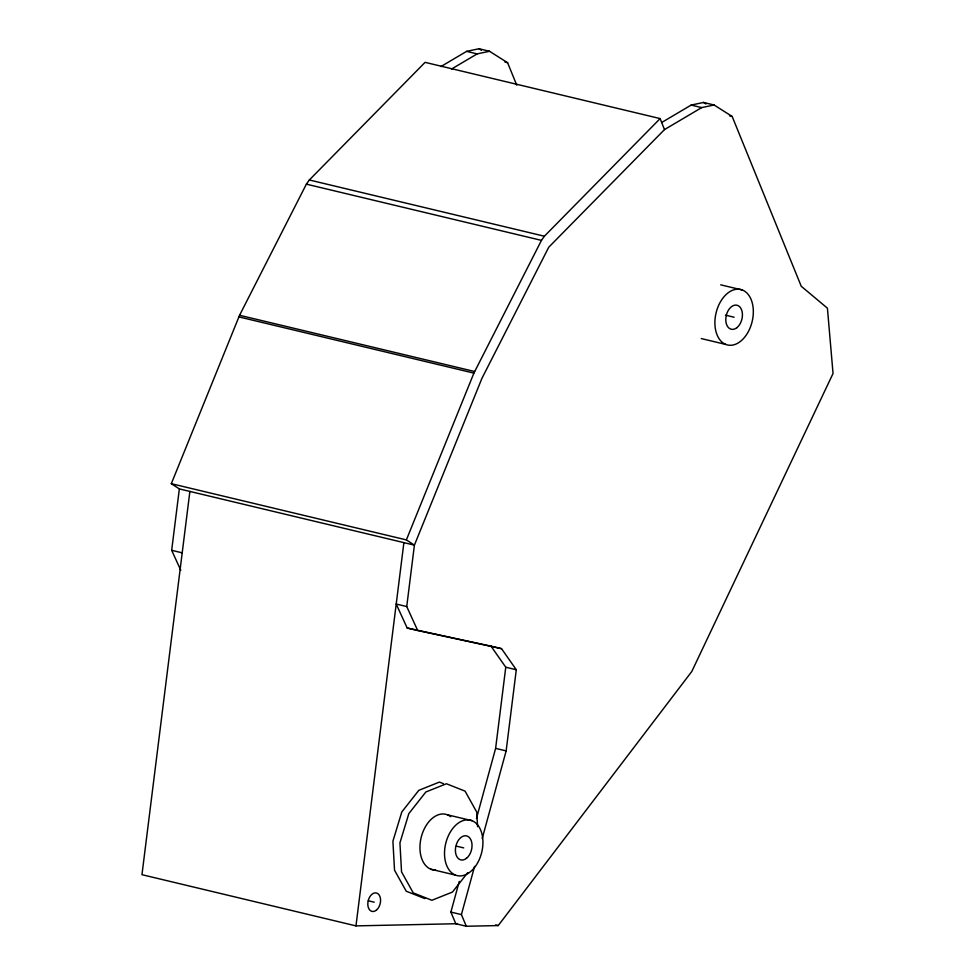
<?xml version="1.0" encoding="UTF-8"?>
<svg xmlns="http://www.w3.org/2000/svg" width="975" height="975" viewBox="0 0 975 975"><rect width="100%" height="100%" fill="white"/><g stroke="black" fill="none" stroke-linecap="round" stroke-linejoin="round"><path stroke-width="1.46" d="M180.802 570.302L171.673 550.314L179.351 488.914L171.32 483.685L239.57 315.278L306.382 184.153L309.331 179.985L425.076 62.351L660.136 118.584L664.487 129.59L548.754 247.211L481.93 378.349L414.412 545.147L406.733 606.548L417.69 630.52L501.54 648.668L516.287 669.752L506.147 750.896L482.186 838.598M189.881 491.437L141.96 874.685L355.972 925.884L457.433 923.703M355.972 925.884L403.894 542.624M476.446 818.537L495.617 748.373L505.769 667.229L491.01 646.157L407.172 628.01L396.216 604.025L406.733 606.548M661.659 122.521L691.153 105.081L703.523 102.46L714.053 104.983L732.152 116.439L801.243 286.26L827.422 308.185L833.04 373.498L691.811 671.458L498.237 925.568L466.306 926.25L455.788 923.727L450.889 912.076L459.274 881.388M466.306 926.25L461.407 914.599L474.593 866.361M179.351 488.914L414.412 545.147L406.38 539.906L473.899 373.12L541.454 240.374L544.391 236.218L660.136 118.584M467.695 872.698L452.461 892.052L431.876 900.278L413.242 892.893L401.542 871.882L399.933 842.863L408.83 813.613L425.856 791.98L446.44 783.754L465.075 791.139L476.775 812.151L477.579 826.666M440.968 66.532L466.611 51.37L478.993 48.75L489.511 51.273L507.609 62.729L516.75 85.178M451.498 69.054L477.141 53.893L489.511 51.273M664.487 129.59L701.683 107.603L714.053 104.983M466.611 51.37L477.141 53.893M691.153 105.081L701.683 107.603M504.977 62.095L507.609 62.729M729.519 115.806L732.152 116.439M309.331 179.985L544.391 236.218M306.382 184.153L541.454 240.374M720.72 284.834L742.389 290.014A28.519 18.549 -76.5 0 1 744.985 336.789A28.519 18.549 -76.5 0 1 714.943 324.882A28.519 18.549 -76.5 0 1 742.389 290.014M725.437 315.157L734.102 317.228M701.269 338.569L725.827 344.443M239.57 315.278L474.63 371.512M238.838 316.887L473.899 373.12M171.32 483.685L406.38 539.906M171.673 550.314L182.203 552.837M491.01 646.157L501.54 648.668M407.172 628.01L417.69 630.52M505.769 667.229L516.287 669.752M495.617 748.373L506.147 750.896M447.44 814.807L471.997 820.682A28.519 18.549 -76.5 0 1 474.593 867.445A28.519 18.549 -76.5 0 1 444.563 855.55A28.519 18.549 -76.5 0 1 471.997 820.682M456.495 846.166L463.722 847.897M430.877 869.225L455.435 875.111M450.889 912.076L461.407 914.599M495.605 924.934L498.237 925.568M368.294 900.766L374.193 902.18M443.418 783.656L439.42 782.084L418.836 790.311L401.81 811.943L392.913 841.181L394.534 870.2L406.222 891.211L424.856 898.597M703.523 102.46L705.937 103.984M478.993 48.75L481.406 50.273M435.654 870.078A28.519 18.549 -76.5 0 1 421.553 836.038A28.519 18.549 -76.5 0 1 450.669 816.672M736.881 327.673A12.346 8.032 -76.5 0 0 739.513 306.613A12.346 8.032 -76.5 0 0 725.924 317.411A12.346 8.032 -76.5 0 0 736.881 327.673M376.326 910.211A9.494 6.179 -76.5 0 0 378.349 894.026A9.494 6.179 -76.5 0 0 367.904 902.314A9.494 6.179 -76.5 0 0 376.326 910.211M466.489 858.329A12.346 8.032 -76.5 0 0 469.121 837.281A12.346 8.032 -76.5 0 0 455.532 848.067A12.346 8.032 -76.5 0 0 466.489 858.329"/></g></svg>
